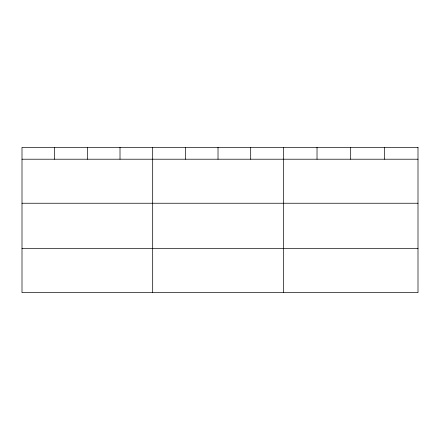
<?xml version="1.0" encoding="UTF-8"?>
<svg xmlns="http://www.w3.org/2000/svg" width="440" height="440" viewBox="0 0 440 440"><rect width="100%" height="100%" fill="white"/><g stroke="black" fill="none" stroke-linecap="round" stroke-linejoin="round"><path stroke-width="0.66" d="M22 159.209L418 159.209M22 203.242L418 203.242M22 248.606L418 248.606M384.34 147.362L384.34 159.209M350.68 147.362L350.68 159.209M317.02 147.362L317.02 159.209M283.36 147.362L283.36 292.639M250.69 147.362L250.69 159.209M218.02 147.362L218.02 159.209M185.35 147.362L185.35 159.209M152.68 147.362L152.68 292.639M120.01 147.362L120.01 159.209M87.34 147.362L87.34 159.209M54.67 147.362L54.67 159.209M418 147.362L22 147.362L22 292.639L418 292.639L418 147.362"/></g></svg>
